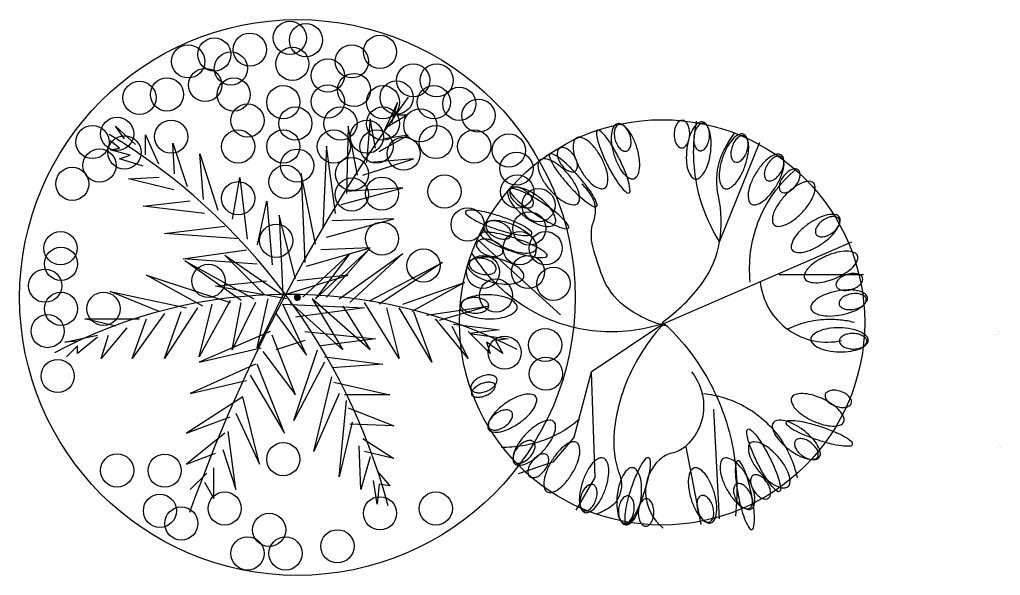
# Model space of a CAD drawing. Header units: millimetres. Extents: x 14385 to 129787, y 107826 to 186798.
# Drawn here: x 22045 to 24924, y 124711 to 126342 of the extents above; entities that cross this region are included whole.
import ezdxf

# ---------------------------------------------------------------- set-up
doc = ezdxf.new("R2010")
doc.units = ezdxf.units.MM
doc.header["$LTSCALE"] = 1000
doc.layers.add('FF-PLANTS', color=86, linetype='Continuous')

# ---------------------------------------------------------------- blocks, each defined once
blk = doc.blocks.new('A$C35DA5B37')
at = {"color": 250}
for p, q in [((307.6, 592.6), (264.6, 502.2)), ((291.6, 533.9), (307.6, 592.6)), ((280.6, 523.2), (333.8, 555.5)), ((333.8, 555.5), (307.6, 555.5)), ((-493.8, 486.1), (-520, 523.2)), ((-520, 523.2), (-461.7, 469.9)), ((163.2, 523.2), (158.1, 326.3)), ((190.2, 379.5), (163.2, 523.2)), ((227.4, 544.7), (216.4, 416.6)), ((243.4, 459.1), (227.4, 544.7)), ((-431.9, 439.9), (-431.9, 498.5)), ((-431.9, 498.5), (-393.9, 413)), ((253.6, 448.9), (338.9, 496.8)), ((338.9, 496.8), (269.6, 486)), ((-508.3, 459.1), (-535.3, 480.7)), ((-346.4, 383.3), (-351.4, 473.7)), ((-351.4, 473.7), (-309.2, 346.2)), ((99, 464.5), (88.9, 225.1)), ((126, 267.6), (99, 464.5)), ((-535.3, 454.3), (-508.3, 459.1)), ((-477, 438.2), (-535.3, 454.3)), ((-508.3, 427.4), (-477, 438.2)), ((-272.9, 442.3), (-219.7, 277.2)), ((-262, 308.9), (-272.9, 442.3)), ((-439, 405.9), (-508.3, 427.4)), ((206.3, 379.5), (354.9, 427.4)), ((354.9, 427.4), (227.4, 416.6)), ((66.9, 177.2), (24.7, 384.9)), ((24.7, 384.9), (35.7, 124)), ((-482.1, 368.7), (-391.7, 374.1)), ((-348.7, 337), (-482.1, 368.7)), ((-176.1, 250.6), (-154.9, 373.3)), ((-154.9, 373.3), (-133.8, 192)), ((142.1, 293.9), (323.7, 342.4)), ((323.7, 342.4), (158.1, 331.6)), ((-439, 289.1), (-300.5, 304.7)), ((-258.3, 267.6), (-439, 289.1)), ((-102.9, 175.6), (-75.9, 303.1)), ((-75.9, 303.1), (-59.8, 117)), ((8.6, 75.5), (-39.5, 262.2)), ((-39.5, 262.2), (-28.5, 27.6)), ((-375.7, 209), (-199.2, 230.5)), ((99, 198.2), (296.6, 251.4)), ((296.6, 251.4), (115.1, 246.1)), ((-156.9, 192.8), (-375.7, 209)), ((-321.6, 134.1), (-135, 161.1)), ((-81.8, 27.6), (-199.2, 144.9)), ((-199.2, 144.9), (-28.5, 27.6)), ((29.7, 22.2), (168.3, 150.3)), ((40.7, 113.2), (227.4, 166.5)), ((66.9, 16.8), (222.3, 161.1)), ((168.3, 150.3), (66.9, 16.8)), ((227.4, 166.5), (83, 161.1)), ((222.3, 161.1), (99, 22.2)), ((137, 16.8), (323.7, 150.3)), ((323.7, 150.3), (168.3, 6.7)), ((-103.7, 118.6), (-321.6, 134.1)), ((-151, 12.1), (-316.6, 128.8)), ((-316.6, 128.8), (-113.8, 16.8)), ((227.4, 12.1), (440.2, 124)), ((440.2, 124), (253.6, 1.3)), ((-428.9, 86.3), (-183.1, 6.7)), ((-263.4, -4.1), (-428.9, 86.3)), ((-226.2, 54.5), (-76.7, 70.1)), ((-28.5, 27.6), (163.2, 86.3)), ((163.2, 86.3), (13.7, 70.1)), ((323.7, 1.3), (504.4, 65.3)), ((504.4, 65.3), (349.9, -20.3)), ((-391.7, -20.3), (-535.3, 38.4)), ((-535.3, 38.4), (-311.5, -9.5)), ((-18.4, 16.8), (-226.2, 54.5)), ((-183.1, 12.1), (-274.3, -153.1)), ((-274.3, -153.1), (-236.3, 1.3)), ((-108.8, 6.7), (-178, -132.2)), ((-178, -132.2), (-151, 6.7)), ((-28.5, 27.6), (-103.7, -126.8)), ((-103.7, -126.8), (-71.6, 16.8)), ((-28.5, 1.3), (211.3, -9.5)), ((40.7, -148.3), (-28.5, 1.3)), ((147.1, -132.2), (-7.4, 6.7)), ((227.4, -132.2), (56.8, 16.8)), ((56.8, 16.8), (147.1, -132.2)), ((312.7, -158.5), (211.3, 6.7)), ((-375.7, -25.6), (-471.1, -158.5)), ((-279.4, -9.5), (-375.7, -158.5)), ((-375.7, -158.5), (-327.5, -20.3)), ((-49.7, -25.6), (40.7, -148.3)), ((211.3, -9.5), (8.6, -36.4)), ((147.1, -4.1), (227.4, -132.2)), ((275.5, -9.5), (312.7, -158.5)), ((409, -169.3), (312.7, -9.5)), ((354.9, -20.3), (409, -169.3)), ((392.9, -31), (573.7, -4.1)), ((573.7, -4.1), (430.1, -46.6)), ((-609.7, -41.8), (-450, -41.8)), ((-519.3, -62.8), (-609.7, -41.8)), ((-471.1, -158.5), (-428.9, -41.8)), ((515.4, -158.5), (419.1, -41.8)), ((472.3, -57.4), (605.8, -73.5)), ((-487.2, -68.1), (-562.4, -158.5)), ((-65.7, -78.9), (-274.3, -169.3)), ((35.7, -78.9), (243.4, -99.9)), ((467.3, -62.8), (515.4, -158.5)), ((579.6, -143), (515.4, -78.9)), ((605.8, -73.5), (520.5, -84.3)), ((520.5, -84.3), (632.8, -99.9)), ((-668.8, -110.6), (-572.5, -89.7)), ((-629.9, -106.9), (-668.8, -110.6)), ((-572.5, -95.1), (-631.6, -143)), ((-562.4, -158.5), (-540.4, -89.7)), ((8.6, -265), (-60.6, -89.7)), ((35.7, -105.2), (-49.7, -132.2)), ((243.4, -99.9), (83, -121.4)), ((616.8, -143), (568.6, -110.6)), ((568.6, -110.6), (579.6, -143)), ((632.8, -99.9), (595.7, -105.2)), ((595.7, -105.2), (616.8, -143)), ((-631.6, -121.4), (-663.7, -153.1)), ((-631.6, -143), (-631.6, -121.4)), ((-274.3, -169.3), (-92.7, -126.8)), ((-87.7, -137.6), (8.6, -265)), ((3.6, -339.8), (72.8, -132.2)), ((93.9, -169.3), (3.6, -339.8)), ((93.9, -153.1), (264.6, -174.7)), ((-108.8, -174.7), (-300.5, -260.3)), ((-23.5, -377), (-103.7, -174.7)), ((264.6, -174.7), (115.1, -185.4)), ((-300.5, -260.3), (-135, -222.5)), ((-124.8, -207), (-23.5, -377)), ((61.8, -430.8), (115.1, -211.8)), ((121, -227.9), (285.7, -265)), ((-145.9, -270.4), (-311.5, -377)), ((-97.8, -467.9), (-145.9, -270.4)), ((137, -260.3), (61.8, -430.8)), ((137, -505), (158.1, -281.2)), ((285.7, -265), (152.2, -265)), ((163.2, -302.7), (296.6, -356)), ((-311.5, -377), (-183.1, -329.1)), ((-167.1, -318.9), (-97.8, -467.9)), ((174.2, -345.2), (137, -505)), ((-167.1, -542.1), (-189, -372.2)), ((296.6, -356), (168.3, -350.6)), ((-199.2, -377), (-311.5, -467.9)), ((206.3, -393.1), (296.6, -451.8)), ((825.5, -389.6), (763.5, -462.7)), ((-205.1, -425.4), (-167.1, -542.1)), ((200.4, -542.1), (195.3, -414.7)), ((296.6, -451.8), (211.3, -430.8)), ((-311.5, -467.9), (-226.2, -435.6)), ((227.4, -446.4), (200.4, -542.1)), ((-231.3, -569.1), (-231.3, -478.7)), ((248.5, -488.9), (285.7, -532)), ((763.5, -462.7), (662.2, -496.4)), ((-252.4, -494.3), (-300.5, -542.1)), ((248.5, -585.2), (237.5, -515.8)), ((887.4, -507.7), (831.1, -603.3)), ((-258.3, -521.2), (-231.3, -569.1)), ((253.6, -526.6), (248.5, -585.2)), ((285.7, -532), (253.6, -526.6))]:
    blk.add_line(p, q, dxfattribs=at)
at = {"color": 250, "linetype": 'Continuous'}
blk.add_line((876.1, -198.3), (825.5, -389.6), dxfattribs=at)
at = {"color": 250}
for points in [[(1001.6, 369.5, 0.197708), (1011.1, 377.4, 0.098831), (1018.2, 400.5, 0.056188), (1017.8, 426.8, 0.042894), (1010.6, 460.5, 0.042894), (997.7, 492.5, 0.056188), (983.2, 514.5, 0.098831), (964.5, 529.7, 0.197708), (952.1, 530.9, 0.197708), (942.6, 523, 0.098831), (935.5, 499.9, 0.056188), (935.9, 473.6, 0.042894), (943.1, 439.9, 0.042894), (956, 407.9, 0.056188), (970.5, 385.9, 0.098831), (989.2, 370.7, 0.197708)], [(980.2, 450.5, 0.159956), (987, 455.2, 0.106325), (992.2, 466.4, 0.071019), (993.3, 479.6, 0.057323), (990.5, 495.8, 0.057323), (984.1, 510.9, 0.071019), (975.9, 521.4, 0.106325), (965.4, 527.9, 0.159956), (957.1, 528.2, 0.159956), (950.2, 523.4, 0.106325), (945, 512.2, 0.071019), (943.9, 499, 0.057323), (946.8, 482.8, 0.057323), (953.2, 467.7, 0.071019), (961.3, 457.3, 0.106325), (971.8, 450.7, 0.159956)], [(980.2, 450.5, 0.159956), (987, 455.2, 0.106325), (992.2, 466.4, 0.071019), (993.3, 479.6, 0.057323), (990.5, 495.8, 0.057323), (984.1, 510.9, 0.071019), (975.9, 521.4, 0.106325), (965.4, 527.9, 0.159956), (957.1, 528.2, 0.159956), (950.2, 523.4, 0.106325), (945, 512.2, 0.071019), (943.9, 499, 0.057323), (946.8, 482.8, 0.057323), (953.2, 467.7, 0.071019), (961.3, 457.3, 0.106325), (971.8, 450.7, 0.159956)], [(1141.7, 459.7, 0.159956), (1149.7, 462.1, 0.106325), (1158.1, 471.1, 0.071019), (1163.2, 483.4, 0.057323), (1165.5, 499.6, 0.057323), (1164.1, 515.9, 0.071019), (1159.6, 528.4, 0.106325), (1151.6, 537.9, 0.159956), (1143.8, 540.7, 0.159956), (1135.8, 538.3, 0.106325), (1127.3, 529.2, 0.071019), (1122.2, 517, 0.057323), (1119.9, 500.8, 0.057323), (1121.4, 484.4, 0.071019), (1125.9, 471.9, 0.106325), (1133.8, 462.5, 0.159956)], [(1181.8, 368.8, 0.197708), (1193.8, 372.1, 0.098831), (1209.6, 390.3, 0.056188), (1220, 414.5, 0.042894), (1227.1, 448.3, 0.042894), (1228.3, 482.7, 0.056188), (1224, 508.7, 0.098831), (1213.1, 530.2, 0.197708), (1202.3, 536.3, 0.197708), (1190.3, 533, 0.098831), (1174.5, 514.8, 0.056188), (1164.1, 490.6, 0.042894), (1157, 456.8, 0.042894), (1155.8, 422.4, 0.056188), (1160.1, 396.4, 0.098831), (1171, 374.9, 0.197708)], [(1195.2, 451.4, 0.159956), (1203.4, 453, 0.106325), (1212.7, 461.1, 0.071019), (1219.1, 472.8, 0.057323), (1223.1, 488.7, 0.057323), (1223.3, 505.1, 0.071019), (1220.2, 517.9, 0.106325), (1213.2, 528.2, 0.159956), (1205.7, 531.8, 0.159956), (1197.5, 530.3, 0.106325), (1188.2, 522.1, 0.071019), (1181.8, 510.5, 0.057323), (1177.8, 494.6, 0.057323), (1177.6, 478.2, 0.071019), (1180.7, 465.3, 0.106325), (1187.7, 455.1, 0.159956)], [(915.3, 341.9, 0.197708), (923, 351.6, 0.098831), (925.1, 375.6, 0.056188), (919.2, 401.3, 0.042894), (905.2, 432.7, 0.042894), (885.9, 461.4, 0.056188), (867.2, 479.9, 0.098831), (845.7, 490.8, 0.197708), (833.4, 489.4, 0.197708), (825.6, 479.7, 0.098831), (823.6, 455.7, 0.056188), (829.4, 430, 0.042894), (843.5, 398.5, 0.042894), (862.7, 369.9, 0.056188), (881.5, 351.4, 0.098831), (902.9, 340.4, 0.197708)], [(987.2, 327.7, 0.293325), (990.4, 333.1, 0.060578), (986, 360.8, 0.027274), (976.1, 389.7, 0.019608), (958.5, 428.4, 0.019608), (938, 465.6, 0.027274), (920.8, 490.8, 0.060578), (901.1, 510.9, 0.293325), (894.9, 511.6, 0.293325), (891.7, 506.2, 0.060578), (896.1, 478.5, 0.027274), (906.1, 449.6, 0.019608), (923.6, 410.9, 0.019608), (944.2, 373.7, 0.027274), (961.4, 348.4, 0.060578), (981, 328.4, 0.293325)], [(1267.9, 340.5, 0.197708), (1280.3, 341.2, 0.098831), (1299.5, 355.7, 0.056188), (1314.7, 377.3, 0.042894), (1328.7, 408.8, 0.042894), (1337, 442.2, 0.056188), (1338.3, 468.6, 0.098831), (1332, 491.8, 0.197708), (1322.7, 500, 0.197708), (1310.4, 499.3, 0.098831), (1291.1, 484.8, 0.056188), (1275.9, 463.2, 0.042894), (1262, 431.7, 0.042894), (1253.6, 398.3, 0.056188), (1252.3, 371.9, 0.098831), (1258.6, 348.6, 0.197708)], [(1298.2, 418.5, 0.159956), (1306.5, 418.3, 0.106325), (1317.3, 424.3, 0.071019), (1326, 434.4, 0.057323), (1333.2, 449.1, 0.057323), (1336.8, 465.1, 0.071019), (1336.4, 478.4, 0.106325), (1331.8, 489.8, 0.159956), (1325.2, 494.9, 0.159956), (1316.8, 495.1, 0.106325), (1306, 489.1, 0.071019), (1297.4, 479.1, 0.057323), (1290.2, 464.3, 0.057323), (1286.5, 448.3, 0.071019), (1286.9, 435.1, 0.106325), (1291.6, 423.6, 0.159956)], [(829.4, 391.8, 0.159956), (834.4, 398.4, 0.106325), (835.9, 410.7, 0.071019), (832.9, 423.6, 0.057323), (825.2, 438.1, 0.057323), (814.4, 450.5, 0.071019), (803.5, 457.9, 0.106325), (791.5, 460.9, 0.159956), (783.5, 458.6, 0.159956), (778.4, 451.9, 0.106325), (776.9, 439.6, 0.071019), (779.9, 426.7, 0.057323), (787.6, 412.2, 0.057323), (798.4, 399.9, 0.071019), (809.4, 392.4, 0.106325), (821.4, 389.4, 0.159956)], [(1346.2, 294.8, 0.197708), (1358.5, 293, 0.098831), (1380.3, 303.2, 0.056188), (1399.6, 321.1, 0.042894), (1419.9, 349, 0.042894), (1435, 380, 0.056188), (1441.7, 405.5, 0.098831), (1440.4, 429.6, 0.197708), (1433, 439.5, 0.197708), (1420.8, 441.4, 0.098831), (1398.9, 431.2, 0.056188), (1379.6, 413.3, 0.042894), (1359.4, 385.3, 0.042894), (1344.2, 354.3, 0.056188), (1337.5, 328.9, 0.098831), (1338.8, 304.8, 0.197708)], [(1392, 364.9, 0.159956), (1400.1, 363, 0.106325), (1412, 366.6, 0.071019), (1422.5, 374.6, 0.057323), (1432.6, 387.5, 0.057323), (1439.5, 402.4, 0.071019), (1441.9, 415.5, 0.106325), (1439.7, 427.7, 0.159956), (1434.3, 434, 0.159956), (1426.2, 435.9, 0.106325), (1414.4, 432.3, 0.071019), (1403.8, 424.3, 0.057323), (1393.7, 411.4, 0.057323), (1386.8, 396.5, 0.071019), (1384.5, 383.4, 0.106325), (1386.6, 371.2, 0.159956)], [(836.6, 296.9, 0.197708), (842.2, 308, 0.098831), (839.2, 331.9, 0.056188), (828.1, 355.8, 0.042894), (807.8, 383.7, 0.042894), (783, 407.6, 0.056188), (760.9, 421.9, 0.098831), (737.6, 428.1, 0.197708), (725.8, 424.1, 0.197708), (720.3, 413.1, 0.098831), (723.2, 389.1, 0.056188), (734.3, 365.2, 0.042894), (754.6, 337.4, 0.042894), (779.4, 313.4, 0.056188), (801.6, 299.1, 0.098831), (824.9, 292.9, 0.197708)], [(1434.2, 331, 0.159956), (1442.1, 328.3, 0.106325), (1454.3, 330.6, 0.071019), (1465.6, 337.5, 0.057323), (1477, 349.3, 0.057323), (1485.4, 363.4, 0.071019), (1489.1, 376.1, 0.106325), (1488.3, 388.5, 0.159956), (1483.5, 395.3, 0.159956), (1475.7, 398.1, 0.106325), (1463.5, 395.7, 0.071019), (1452.2, 388.8, 0.057323), (1440.8, 377.1, 0.057323), (1432.4, 363, 0.071019), (1428.7, 350.3, 0.106325), (1429.5, 337.9, 0.159956)], [(1413.3, 233.9, 0.197708), (1424.9, 229.6, 0.098831), (1448.4, 235, 0.056188), (1471, 248.5, 0.042894), (1496.6, 271.6, 0.042894), (1517.9, 298.8, 0.056188), (1529.7, 322.3, 0.098831), (1533.5, 346.1, 0.197708), (1528.3, 357.4, 0.197708), (1516.7, 361.8, 0.098831), (1493.2, 356.3, 0.056188), (1470.6, 342.8, 0.042894), (1445, 319.7, 0.042894), (1423.7, 292.5, 0.056188), (1411.9, 269, 0.098831), (1408.1, 245.2, 0.197708)], [(769, 236.5, 0.197708), (772.1, 248.5, 0.098831), (764.3, 271.3, 0.056188), (748.5, 292.4, 0.042894), (722.8, 315.4, 0.042894), (693.6, 333.7, 0.056188), (668.9, 343, 0.098831), (644.9, 344.3, 0.197708), (634.2, 338, 0.197708), (631.1, 326, 0.098831), (638.9, 303.2, 0.056188), (654.7, 282.1, 0.042894), (680.4, 259.1, 0.042894), (709.6, 240.8, 0.056188), (734.3, 231.4, 0.098831), (758.3, 230.2, 0.197708)], [(809.7, 225.1, 0.293325), (809.8, 231.3, 0.060578), (792.1, 253.1, 0.027274), (769.1, 273.2, 0.019608), (734.5, 297.9, 0.019608), (698.1, 319.8, 0.027274), (670.6, 333.1, 0.060578), (643.6, 340.7, 0.293325), (637.8, 338.1, 0.293325), (637.8, 331.9, 0.060578), (655.4, 310.1, 0.027274), (678.5, 290, 0.019608), (713, 265.3, 0.019608), (749.4, 243.4, 0.027274), (777, 230.1, 0.060578), (804, 222.5, 0.293325)], [(704.1, 289.4, 0.159956), (706.9, 297.3, 0.106325), (704.5, 309.4, 0.071019), (697.6, 320.8, 0.057323), (685.8, 332.2, 0.057323), (671.8, 340.6, 0.071019), (659, 344.3, 0.106325), (646.7, 343.4, 0.159956), (639.8, 338.7, 0.159956), (637, 330.8, 0.106325), (639.4, 318.7, 0.071019), (646.3, 307.3, 0.057323), (658.1, 295.9, 0.057323), (672.2, 287.5, 0.071019), (684.9, 283.8, 0.106325), (697.2, 284.7, 0.159956)], [(702.4, 207.6, 0.293325), (700.8, 213.6, 0.060578), (678.1, 230.1, 0.027274), (650.7, 243.5, 0.019608), (610.9, 258.5, 0.019608), (570.1, 270.2, 0.027274), (540, 275.9, 0.060578), (512, 276.3, 0.293325), (507.1, 272.3, 0.293325), (508.7, 266.2, 0.060578), (531.4, 249.7, 0.027274), (558.8, 236.4, 0.019608), (598.6, 221.4, 0.019608), (639.4, 209.6, 0.027274), (669.4, 203.9, 0.060578), (697.5, 203.6, 0.293325)], [(1466.3, 160.4, 0.197708), (1476.7, 153.7, 0.098831), (1500.8, 154.2, 0.056188), (1525.8, 162.6, 0.042894), (1555.6, 179.9, 0.042894), (1582, 202.1, 0.056188), (1598.5, 222.6, 0.098831), (1607.2, 245.2, 0.197708), (1604.4, 257.3, 0.197708), (1594, 263.9, 0.098831), (1569.9, 263.5, 0.056188), (1544.9, 255, 0.042894), (1515.1, 237.7, 0.042894), (1488.7, 215.6, 0.056188), (1472.2, 195, 0.098831), (1463.6, 172.5, 0.197708)], [(715.4, 163.4, 0.197708), (716, 175.8, 0.098831), (703.6, 196.4, 0.056188), (683.7, 213.8, 0.042894), (653.9, 231, 0.042894), (621.5, 242.8, 0.056188), (595.4, 246.8, 0.098831), (571.6, 243, 0.197708), (562.5, 234.6, 0.197708), (561.9, 222.2, 0.098831), (574.4, 201.6, 0.056188), (594.2, 184.2, 0.042894), (624.1, 167, 0.042894), (656.5, 155.2, 0.056188), (682.5, 151.2, 0.098831), (706.3, 155, 0.197708)], [(641, 201.6, 0.159956), (642, 209.9, 0.106325), (637.2, 221.3, 0.071019), (628.1, 231, 0.057323), (614.2, 239.7, 0.057323), (598.7, 245, 0.071019), (585.5, 246, 0.106325), (573.6, 242.5, 0.159956), (567.8, 236.5, 0.159956), (566.8, 228.2, 0.106325), (571.6, 216.8, 0.071019), (580.7, 207.2, 0.057323), (594.6, 198.5, 0.057323), (610.1, 193.2, 0.071019), (623.3, 192.2, 0.106325), (635.2, 195.6, 0.159956)], [(1536.6, 205.8, 0.159956), (1543.3, 200.7, 0.106325), (1555.6, 199.2, 0.071019), (1568.5, 202.2, 0.057323), (1583, 209.9, 0.057323), (1595.3, 220.7, 0.071019), (1602.8, 231.7, 0.106325), (1605.8, 243.7, 0.159956), (1603.4, 251.7, 0.159956), (1596.8, 256.7, 0.106325), (1584.5, 258.3, 0.071019), (1571.6, 255.2, 0.057323), (1557.1, 247.5, 0.057323), (1544.7, 236.7, 0.071019), (1537.3, 225.8, 0.106325), (1534.3, 213.8, 0.159956)], [(746.8, 143, 0.293325), (745.3, 149.1, 0.060578), (722.6, 165.6, 0.027274), (695.1, 178.9, 0.019608), (655.3, 193.9, 0.019608), (614.5, 205.7, 0.027274), (584.5, 211.3, 0.060578), (556.4, 211.7, 0.293325), (551.5, 207.7, 0.293325), (553.1, 201.6, 0.060578), (575.8, 185.1, 0.027274), (603.3, 171.8, 0.019608), (643, 156.8, 0.019608), (683.9, 145, 0.027274), (713.9, 139.4, 0.060578), (741.9, 139, 0.293325)], [(616.6, 153.3, 0.159956), (616.8, 161.6, 0.106325), (610.8, 172.5, 0.071019), (600.8, 181.1, 0.057323), (586, 188.3, 0.057323), (570, 192, 0.071019), (556.8, 191.6, 0.106325), (545.3, 186.9, 0.159956), (540.2, 180.3, 0.159956), (540, 172, 0.106325), (546, 161.2, 0.071019), (556.1, 152.5, 0.057323), (570.8, 145.3, 0.057323), (586.8, 141.6, 0.071019), (600.1, 142.1, 0.106325), (611.5, 146.7, 0.159956)], [(1502.8, 77.5, 0.197708), (1511.6, 68.7, 0.098831), (1535.3, 64.2, 0.056188), (1561.5, 67.3, 0.042894), (1594.2, 78, 0.042894), (1624.7, 94.2, 0.056188), (1645.1, 110.9, 0.098831), (1658.2, 131.1, 0.197708), (1658.1, 143.5, 0.197708), (1649.3, 152.2, 0.098831), (1625.6, 156.8, 0.056188), (1599.4, 153.6, 0.042894), (1566.6, 142.9, 0.042894), (1536.2, 126.8, 0.056188), (1515.8, 110.1, 0.098831), (1502.7, 89.9, 0.197708)], [(678.3, 80.8, 0.197708), (676.2, 93, 0.098831), (659.8, 110.6, 0.056188), (636.8, 123.5, 0.042894), (604, 134.1, 0.042894), (569.8, 138.9, 0.056188), (543.5, 137.4, 0.098831), (521, 128.7, 0.197708), (513.8, 118.6, 0.197708), (515.9, 106.4, 0.098831), (532.3, 88.8, 0.056188), (555.3, 75.9, 0.042894), (588.1, 65.3, 0.042894), (622.3, 60.5, 0.056188), (648.6, 62, 0.098831), (671.1, 70.6, 0.197708)], [(597.5, 102.7, 0.159956), (596.8, 111, 0.106325), (589.7, 121.1, 0.071019), (578.8, 128.7, 0.057323), (563.4, 134.3, 0.057323), (547.1, 136.3, 0.071019), (533.9, 134.5, 0.106325), (523, 128.7, 0.159956), (518.7, 121.6, 0.159956), (519.3, 113.3, 0.106325), (526.4, 103.1, 0.071019), (537.3, 95.6, 0.057323), (552.7, 89.9, 0.057323), (569, 88, 0.071019), (582.2, 89.8, 0.106325), (593.1, 95.6, 0.159956)], [(1595.3, 55, 0.159956), (1600.1, 48.1, 0.106325), (1611.3, 42.9, 0.071019), (1624.5, 41.8, 0.057323), (1640.6, 44.6, 0.057323), (1655.7, 51.1, 0.071019), (1666.2, 59.2, 0.106325), (1672.8, 69.7, 0.159956), (1673, 78, 0.159956), (1668.3, 84.9, 0.106325), (1657, 90.1, 0.071019), (1643.8, 91.2, 0.057323), (1627.7, 88.4, 0.057323), (1612.6, 81.9, 0.071019), (1602.1, 73.8, 0.106325), (1595.6, 63.3, 0.159956)], [(659.1, -7.8, 0.197708), (654.5, 3.7, 0.098831), (634.8, 17.5, 0.056188), (609.6, 25.3, 0.042894), (575.3, 28.9, 0.042894), (540.9, 26.5, 0.056188), (515.5, 19.5, 0.098831), (495.3, 6.4, 0.197708), (490.4, -5, 0.197708), (494.9, -16.5, 0.098831), (514.6, -30.3, 0.056188), (539.8, -38.1, 0.042894), (574.1, -41.7, 0.042894), (608.5, -39.3, 0.056188), (633.9, -32.3, 0.098831), (654.1, -19.2, 0.197708)], [(1521.3, -11.3, 0.197708), (1528.1, -21.6, 0.098831), (1550.3, -31, 0.056188), (1576.6, -33.4, 0.042894), (1610.9, -29.7, 0.042894), (1644, -20.3, 0.056188), (1667.4, -8.2, 0.098831), (1684.5, 8.9, 0.197708), (1686.9, 21, 0.197708), (1680.1, 31.4, 0.098831), (1657.9, 40.8, 0.056188), (1631.6, 43.2, 0.042894), (1597.4, 39.5, 0.042894), (1564.2, 30, 0.056188), (1540.8, 17.9, 0.098831), (1523.7, 0.9, 0.197708)], [(1604, 1.6, 0.159956), (1608, -5.8, 0.106325), (1618.6, -12.1, 0.071019), (1631.7, -14.6, 0.057323), (1648, -13.5, 0.057323), (1663.7, -8.6, 0.071019), (1675, -1.7, 0.106325), (1682.6, 8.1, 0.159956), (1683.7, 16.4, 0.159956), (1679.7, 23.7, 0.106325), (1669.1, 30.1, 0.071019), (1656.1, 32.5, 0.057323), (1639.7, 31.4, 0.057323), (1624, 26.6, 0.071019), (1612.7, 19.6, 0.106325), (1605.1, 9.8, 0.159956)], [(575.5, -3.2, 0.159956), (573.1, 4.8, 0.106325), (564, 13.3, 0.071019), (551.8, 18.4, 0.057323), (535.5, 20.7, 0.057323), (519.2, 19.2, 0.071019), (506.7, 14.7, 0.106325), (497.3, 6.8, 0.159956), (494.5, -1.1, 0.159956), (496.9, -9.1, 0.106325), (505.9, -17.5, 0.071019), (518.1, -22.6, 0.057323), (534.4, -24.9, 0.057323), (550.7, -23.5, 0.071019), (563.2, -19, 0.106325), (572.7, -11, 0.159956)], [(1520.9, -101.9, 0.197708), (1525.5, -113.4, 0.098831), (1545.2, -127.2, 0.056188), (1570.4, -135, 0.042894), (1604.7, -138.6, 0.042894), (1639.1, -136.2, 0.056188), (1664.5, -129.3, 0.098831), (1684.7, -116.1, 0.197708), (1689.6, -104.7, 0.197708), (1685.1, -93.2, 0.098831), (1665.4, -79.4, 0.056188), (1640.2, -71.6, 0.042894), (1605.9, -68.1, 0.042894), (1571.5, -70.4, 0.056188), (1546.1, -77.4, 0.098831), (1525.8, -90.5, 0.197708)], [(1604.5, -106.5, 0.159956), (1606.9, -114.5, 0.106325), (1616, -123, 0.071019), (1628.2, -128.1, 0.057323), (1644.4, -130.4, 0.057323), (1660.8, -128.9, 0.071019), (1673.3, -124.4, 0.106325), (1682.7, -116.5, 0.159956), (1685.5, -108.6, 0.159956), (1683.1, -100.6, 0.106325), (1674.1, -92.2, 0.071019), (1661.9, -87.1, 0.057323), (1645.6, -84.8, 0.057323), (1629.3, -86.2, 0.071019), (1616.8, -90.7, 0.106325), (1607.3, -98.7, 0.159956)], [(1604.5, -106.5, 0.159956), (1606.9, -114.5, 0.106325), (1616, -123, 0.071019), (1628.2, -128.1, 0.057323), (1644.4, -130.4, 0.057323), (1660.8, -128.9, 0.071019), (1673.3, -124.4, 0.106325), (1682.7, -116.5, 0.159956), (1685.5, -108.6, 0.159956), (1683.1, -100.6, 0.106325), (1674.1, -92.2, 0.071019), (1661.9, -87.1, 0.057323), (1645.6, -84.8, 0.057323), (1629.3, -86.2, 0.071019), (1616.8, -90.7, 0.106325), (1607.3, -98.7, 0.159956)], [(598.9, -216.9, 0.159956), (593.5, -210.6, 0.106325), (581.8, -206.6, 0.071019), (568.5, -206.9, 0.057323), (552.8, -211.4, 0.057323), (538.4, -219.3, 0.071019), (528.9, -228.5, 0.106325), (523.4, -239.6, 0.159956), (524.1, -248, 0.159956), (529.5, -254.3, 0.106325), (541.2, -258.3, 0.071019), (554.5, -258, 0.057323), (570.2, -253.5, 0.057323), (584.6, -245.5, 0.071019), (594.1, -236.3, 0.106325), (599.6, -225.2, 0.159956)], [(594.1, -235.7, 0.176598), (589.6, -230.8, 0.103849), (579.1, -227.9, 0.064195), (567.2, -228.6, 0.050361), (552.8, -232.9, 0.050361), (539.5, -240, 0.064195), (530.5, -247.9, 0.103849), (525.1, -257.4, 0.176598), (525.4, -264, 0.176598), (529.8, -268.8, 0.103849), (540.4, -271.8, 0.064195), (552.2, -271, 0.050361), (566.7, -266.7, 0.050361), (580, -259.6, 0.064195), (588.9, -251.8, 0.103849), (594.3, -242.3, 0.176598)], [(1563.4, -263, 0.159956), (1563.2, -271.4, 0.106325), (1569.2, -282.2, 0.071019), (1579.2, -290.8, 0.057323), (1594, -298, 0.057323), (1610, -301.7, 0.071019), (1623.2, -301.3, 0.106325), (1634.7, -296.6, 0.159956), (1639.8, -290, 0.159956), (1640, -281.7, 0.106325), (1634, -270.9, 0.071019), (1623.9, -262.2, 0.057323), (1609.2, -255, 0.057323), (1593.2, -251.4, 0.071019), (1579.9, -251.8, 0.106325), (1568.5, -256.4, 0.159956)], [(713.7, -270.1, 0.197708), (703.3, -263.4, 0.098831), (679.2, -263.9, 0.056188), (654.2, -272.3, 0.042894), (624.4, -289.6, 0.042894), (598, -311.8, 0.056188), (581.5, -332.4, 0.098831), (572.8, -354.9, 0.197708), (575.6, -367, 0.197708), (586, -373.6, 0.098831), (610.1, -373.2, 0.056188), (635.1, -364.7, 0.042894), (664.9, -347.4, 0.042894), (691.3, -325.3, 0.056188), (707.8, -304.7, 0.098831), (716.4, -282.2, 0.197708)], [(1464.5, -273.1, 0.197708), (1464, -285.5, 0.098831), (1476.4, -306.1, 0.056188), (1496.2, -323.5, 0.042894), (1526.1, -340.7, 0.042894), (1558.5, -352.5, 0.056188), (1584.6, -356.5, 0.098831), (1608.4, -352.7, 0.197708), (1617.5, -344.3, 0.197708), (1618.1, -331.9, 0.098831), (1605.6, -311.3, 0.056188), (1585.8, -293.9, 0.042894), (1555.9, -276.7, 0.042894), (1523.5, -264.9, 0.056188), (1497.5, -260.9, 0.098831), (1473.7, -264.7, 0.197708)], [(643.4, -315.5, 0.159956), (636.7, -310.4, 0.106325), (624.4, -308.9, 0.071019), (611.5, -311.9, 0.057323), (597, -319.6, 0.057323), (584.7, -330.4, 0.071019), (577.2, -341.4, 0.106325), (574.2, -353.4, 0.159956), (576.6, -361.4, 0.159956), (583.2, -366.5, 0.106325), (595.5, -368, 0.071019), (608.4, -364.9, 0.057323), (622.9, -357.2, 0.057323), (635.3, -346.4, 0.071019), (642.7, -335.5, 0.106325), (645.7, -323.5, 0.159956)], [(766.7, -343.6, 0.197708), (755.1, -339.3, 0.098831), (731.6, -344.7, 0.056188), (709, -358.2, 0.042894), (683.4, -381.3, 0.042894), (662.1, -408.5, 0.056188), (650.3, -432, 0.098831), (646.5, -455.8, 0.197708), (651.7, -467.1, 0.197708), (663.3, -471.5, 0.098831), (686.8, -466, 0.056188), (709.4, -452.5, 0.042894), (735, -429.4, 0.042894), (756.2, -402.2, 0.056188), (768.1, -378.7, 0.098831), (771.9, -354.9, 0.197708)], [(1411, -346.2, 0.197708), (1407.9, -358.2, 0.098831), (1415.7, -381, 0.056188), (1431.5, -402.1, 0.042894), (1457.2, -425.1, 0.042894), (1486.4, -443.4, 0.056188), (1511.1, -452.7, 0.098831), (1535.1, -454, 0.197708), (1545.8, -447.7, 0.197708), (1548.9, -435.7, 0.098831), (1541, -412.9, 0.056188), (1525.3, -391.8, 0.042894), (1499.6, -368.8, 0.042894), (1470.4, -350.5, 0.056188), (1445.7, -341.1, 0.098831), (1421.6, -339.9, 0.197708)], [(1643.5, -410.1, 0.293325), (1641.9, -404, 0.060578), (1619.2, -387.5, 0.027274), (1591.8, -374.1, 0.019608), (1552, -359.2, 0.019608), (1511.2, -347.4, 0.027274), (1481.2, -341.7, 0.060578), (1453.1, -341.4, 0.293325), (1448.2, -345.3, 0.293325), (1449.8, -351.4, 0.060578), (1472.5, -367.9, 0.027274), (1499.9, -381.3, 0.019608), (1539.7, -396.2, 0.019608), (1580.5, -408, 0.027274), (1610.6, -413.7, 0.060578), (1638.6, -414, 0.293325)], [(1336.1, -365.2, -0.293325), (1342.4, -365.8, -0.060578), (1362.1, -385.9, -0.027274), (1379.3, -411.1, -0.019608), (1400, -448.2, -0.019608), (1417.6, -486.9, -0.027274), (1427.7, -515.7, -0.060578), (1432.1, -543.4, -0.293325), (1428.9, -548.8, -0.293325), (1422.7, -548.2, -0.060578), (1403, -528.2, -0.027274), (1385.7, -503, -0.019608), (1365.1, -465.8, -0.019608), (1347.5, -427.2, -0.027274), (1337.4, -398.3, -0.060578), (1333, -370.6, -0.293325)], [(707.3, -402.6, 0.159956), (699.8, -399.1, 0.106325), (687.4, -400.1, 0.071019), (675.4, -405.8, 0.057323), (662.9, -416.3, 0.057323), (653, -429.5, 0.071019), (648, -441.7, 0.106325), (647.6, -454.1, 0.159956), (651.5, -461.4, 0.159956), (659.1, -465, 0.106325), (671.4, -463.9, 0.071019), (683.4, -458.3, 0.057323), (696, -447.7, 0.057323), (705.8, -434.6, 0.071019), (710.8, -422.3, 0.106325), (711.3, -410, 0.159956)], [(833.8, -404.5, 0.197708), (821.5, -402.7, 0.098831), (799.7, -412.9, 0.056188), (780.3, -430.8, 0.042894), (760.1, -458.7, 0.042894), (745, -489.7, 0.056188), (738.3, -515.2, 0.098831), (739.6, -539.3, 0.197708), (747, -549.2, 0.197708), (759.2, -551.1, 0.098831), (781.1, -540.9, 0.056188), (800.4, -523, 0.042894), (820.6, -495, 0.042894), (835.8, -464, 0.056188), (842.5, -438.6, 0.098831), (841.2, -414.5, 0.197708)], [(1343.4, -406.6, 0.197708), (1337.8, -417.7, 0.098831), (1340.8, -441.6, 0.056188), (1351.8, -465.5, 0.042894), (1372.2, -493.4, 0.042894), (1397, -517.3, 0.056188), (1419.1, -531.6, 0.098831), (1442.4, -537.8, 0.197708), (1454.2, -533.8, 0.197708), (1459.7, -522.8, 0.098831), (1456.8, -498.8, 0.056188), (1445.7, -474.9, 0.042894), (1425.4, -447.1, 0.042894), (1400.6, -423.1, 0.056188), (1378.4, -408.8, 0.098831), (1355.1, -402.6, 0.197708)], [(1475.9, -399.1, 0.159956), (1473.1, -407, 0.106325), (1475.5, -419.1, 0.071019), (1482.4, -430.5, 0.057323), (1494.2, -441.9, 0.057323), (1508.2, -450.3, 0.071019), (1521, -454, 0.106325), (1533.3, -453.1, 0.159956), (1540.2, -448.4, 0.159956), (1542.9, -440.5, 0.106325), (1540.6, -428.4, 0.071019), (1533.7, -417.1, 0.057323), (1521.9, -405.7, 0.057323), (1507.8, -397.2, 0.071019), (1495.1, -393.5, 0.106325), (1482.8, -394.4, 0.159956)], [(1475.9, -399.1, 0.159956), (1473.1, -407, 0.106325), (1475.5, -419.1, 0.071019), (1482.4, -430.5, 0.057323), (1494.2, -441.9, 0.057323), (1508.2, -450.3, 0.071019), (1521, -454, 0.106325), (1533.3, -453.1, 0.159956), (1540.2, -448.4, 0.159956), (1542.9, -440.5, 0.106325), (1540.6, -428.4, 0.071019), (1533.7, -417.1, 0.057323), (1521.9, -405.7, 0.057323), (1507.8, -397.2, 0.071019), (1495.1, -393.5, 0.106325), (1482.8, -394.4, 0.159956)], [(745.7, -440.7, 0.159956), (737.9, -438, 0.106325), (725.7, -440.3, 0.071019), (714.4, -447.2, 0.057323), (703, -459, 0.057323), (694.6, -473.1, 0.071019), (690.9, -485.8, 0.106325), (691.7, -498.2, 0.159956), (696.4, -505, 0.159956), (704.3, -507.8, 0.106325), (716.5, -505.4, 0.071019), (727.8, -498.6, 0.057323), (739.2, -486.8, 0.057323), (747.6, -472.7, 0.071019), (751.3, -460, 0.106325), (750.5, -447.6, 0.159956)], [(912.1, -450.2, 0.197708), (899.7, -450.9, 0.098831), (880.5, -465.4, 0.056188), (865.3, -487, 0.042894), (851.3, -518.5, 0.042894), (842.9, -551.9, 0.056188), (841.7, -578.3, 0.098831), (847.9, -601.5, 0.197708), (857.3, -609.7, 0.197708), (869.6, -609, 0.098831), (888.9, -594.5, 0.056188), (904.1, -572.9, 0.042894), (918, -541.4, 0.042894), (926.4, -508, 0.056188), (927.6, -481.6, 0.098831), (921.4, -458.4, 0.197708)], [(1044.6, -448.4, -0.293325), (1048.6, -453.2, -0.060578), (1048.3, -481.3, -0.027274), (1042.7, -511.3, -0.019608), (1031, -552.2, -0.019608), (1016.2, -592, -0.027274), (1002.9, -619.5, -0.060578), (986.4, -642.2, -0.293325), (980.3, -643.8, -0.293325), (976.4, -638.9, -0.060578), (976.6, -610.9, -0.027274), (982.3, -580.8, -0.019608), (993.9, -540, -0.019608), (1008.8, -500.2, -0.027274), (1022.1, -472.7, -0.060578), (1038.5, -449.9, -0.293325)], [(1264.7, -451.6, 0.197708), (1257, -461.3, 0.098831), (1254.9, -485.3, 0.056188), (1260.7, -511, 0.042894), (1274.8, -542.5, 0.042894), (1294.1, -571.1, 0.056188), (1312.8, -589.6, 0.098831), (1334.3, -600.5, 0.197708), (1346.6, -599.1, 0.197708), (1354.4, -589.4, 0.098831), (1356.4, -565.4, 0.056188), (1350.6, -539.7, 0.042894), (1336.5, -508.2, 0.042894), (1317.3, -479.6, 0.056188), (1298.5, -461.1, 0.098831), (1277, -450.1, 0.197708)], [(1348.2, -659.9, 0.293325), (1352.7, -655.5, 0.060578), (1355.7, -627.6, 0.027274), (1353.5, -597.1, 0.019608), (1346.6, -555.2, 0.019608), (1336.4, -514, 0.027274), (1326.3, -485.1, 0.060578), (1312.5, -460.6, 0.293325), (1306.7, -458.4, 0.293325), (1302.2, -462.8, 0.060578), (1299.2, -490.7, 0.027274), (1301.4, -521.2, 0.019608), (1308.3, -563.1, 0.019608), (1318.5, -604.3, 0.027274), (1328.6, -633.2, 0.060578), (1342.4, -657.6, 0.293325)], [(998.2, -478.5, 0.197708), (986.2, -481.8, 0.098831), (970.4, -500, 0.056188), (960, -524.2, 0.042894), (952.9, -558, 0.042894), (951.7, -592.4, 0.056188), (955.9, -618.4, 0.098831), (966.9, -639.9, 0.197708), (977.7, -646, 0.197708), (989.7, -642.7, 0.098831), (1005.5, -624.5, 0.056188), (1015.9, -600.3, 0.042894), (1022.9, -566.5, 0.042894), (1024.2, -532.1, 0.056188), (1019.9, -506.1, 0.098831), (1009, -484.6, 0.197708)], [(1178.4, -479.2, 0.197708), (1168.8, -487.1, 0.098831), (1161.8, -510.2, 0.056188), (1162.2, -536.5, 0.042894), (1169.4, -570.2, 0.042894), (1182.3, -602.2, 0.056188), (1196.8, -624.2, 0.098831), (1215.5, -639.4, 0.197708), (1227.9, -640.6, 0.197708), (1237.4, -632.7, 0.098831), (1244.5, -609.6, 0.056188), (1244.1, -583.3, 0.042894), (1236.9, -549.6, 0.042894), (1224, -517.6, 0.056188), (1209.5, -495.6, 0.098831), (1190.8, -480.4, 0.197708)], [(1350.6, -501.5, 0.159956), (1345.6, -508.1, 0.106325), (1344, -520.4, 0.071019), (1347.1, -533.3, 0.057323), (1354.8, -547.8, 0.057323), (1365.6, -560.2, 0.071019), (1376.5, -567.6, 0.106325), (1388.5, -570.6, 0.159956), (1396.5, -568.3, 0.159956), (1401.6, -561.6, 0.106325), (1403.1, -549.3, 0.071019), (1400.1, -536.4, 0.057323), (1392.4, -522, 0.057323), (1381.6, -509.6, 0.071019), (1370.6, -502.1, 0.106325), (1358.6, -499.1, 0.159956)], [(881.8, -528.2, 0.159956), (873.5, -528, 0.106325), (862.7, -534, 0.071019), (854, -544.1, 0.057323), (846.8, -558.8, 0.057323), (843.2, -574.8, 0.071019), (843.6, -588.1, 0.106325), (848.2, -599.5, 0.159956), (854.8, -604.6, 0.159956), (863.2, -604.8, 0.106325), (874, -598.8, 0.071019), (882.6, -588.8, 0.057323), (889.8, -574, 0.057323), (893.5, -558, 0.071019), (893.1, -544.8, 0.106325), (888.4, -533.3, 0.159956)], [(881.8, -528.2, 0.159956), (873.5, -528, 0.106325), (862.7, -534, 0.071019), (854, -544.1, 0.057323), (846.8, -558.8, 0.057323), (843.2, -574.8, 0.071019), (843.6, -588.1, 0.106325), (848.2, -599.5, 0.159956), (854.8, -604.6, 0.159956), (863.2, -604.8, 0.106325), (874, -598.8, 0.071019), (882.6, -588.8, 0.057323), (889.8, -574, 0.057323), (893.5, -558, 0.071019), (893.1, -544.8, 0.106325), (888.4, -533.3, 0.159956)], [(1302.5, -526.3, 0.159956), (1296.8, -532.4, 0.106325), (1294, -544.4, 0.071019), (1295.7, -557.6, 0.057323), (1301.8, -572.8, 0.057323), (1311.2, -586.2, 0.071019), (1321.4, -594.8, 0.106325), (1333, -599, 0.159956), (1341.2, -597.5, 0.159956), (1346.9, -591.4, 0.106325), (1349.7, -579.4, 0.071019), (1348, -566.2, 0.057323), (1341.9, -551, 0.057323), (1332.5, -537.6, 0.071019), (1322.3, -529, 0.106325), (1310.7, -524.8, 0.159956)], [(984.8, -561.2, 0.159956), (976.6, -562.7, 0.106325), (967.3, -570.8, 0.071019), (960.9, -582.5, 0.057323), (956.9, -598.4, 0.057323), (956.7, -614.8, 0.071019), (959.8, -627.6, 0.106325), (966.7, -637.9, 0.159956), (974.3, -641.5, 0.159956), (982.5, -640, 0.106325), (991.8, -631.8, 0.071019), (998.2, -620.2, 0.057323), (1002.1, -604.3, 0.057323), (1002.4, -587.9, 0.071019), (999.2, -575, 0.106325), (992.3, -564.8, 0.159956)], [(1038.3, -569.4, 0.159956), (1030.3, -571.8, 0.106325), (1021.9, -580.8, 0.071019), (1016.8, -593.1, 0.057323), (1014.5, -609.3, 0.057323), (1015.9, -625.6, 0.071019), (1020.4, -638.1, 0.106325), (1028.4, -647.6, 0.159956), (1036.2, -650.4, 0.159956), (1044.2, -648, 0.106325), (1052.6, -638.9, 0.071019), (1057.8, -626.7, 0.057323), (1060.1, -610.5, 0.057323), (1058.6, -594.1, 0.071019), (1054.1, -581.7, 0.106325), (1046.2, -572.2, 0.159956)], [(1199.8, -560.2, 0.159956), (1193, -564.9, 0.106325), (1187.7, -576.1, 0.071019), (1186.7, -589.4, 0.057323), (1189.5, -605.5, 0.057323), (1195.9, -620.6, 0.071019), (1204.1, -631.1, 0.106325), (1214.5, -637.6, 0.159956), (1222.9, -637.9, 0.159956), (1229.7, -633.1, 0.106325), (1235, -621.9, 0.071019), (1236.1, -608.7, 0.057323), (1233.2, -592.5, 0.057323), (1226.8, -577.4, 0.071019), (1218.7, -567, 0.106325), (1208.2, -560.4, 0.159956)], [(1199.8, -560.2, 0.159956), (1193, -564.9, 0.106325), (1187.7, -576.1, 0.071019), (1186.7, -589.4, 0.057323), (1189.5, -605.5, 0.057323), (1195.9, -620.6, 0.071019), (1204.1, -631.1, 0.106325), (1214.5, -637.6, 0.159956), (1222.9, -637.9, 0.159956), (1229.7, -633.1, 0.106325), (1235, -621.9, 0.071019), (1236.1, -608.7, 0.057323), (1233.2, -592.5, 0.057323), (1226.8, -577.4, 0.071019), (1218.7, -567, 0.106325), (1208.2, -560.4, 0.159956)]]:
    blk.add_lwpolyline(points, format="xyb", close=True, dxfattribs=at)
at = {"color": 250, "linetype": 'Continuous'}
for points in [[(1253.2, 184.2, -0.056757), (1204.8, 284.1, -0.056757), (1180.1, 392.4, -0.037449), (1177.4, 465.7, -0.037449), (1185.7, 538.6)], [(1343.3, 66.1, -0.058562), (1344.3, 154.6, -0.058562), (1365.8, 240.5, -0.064623), (1411.9, 326.5, -0.064623), (1478.4, 398)], [(1372.4, 69.1, 0.108753), (1398.2, -11.7, 0.108753), (1455.5, -74.2, 0.104021), (1530.2, -106.2, 0.104021), (1611.4, -105.4)], [(1170.8, -196.8, -0.192079), (1205.8, -312.1, -0.196723), (1152.1, -417, -0.127277), (1113.4, -435.9, 0.135177), (1077.3, -454.4, 0.224192), (1036, -555, 0.214168), (1087.7, -655.9)], [(1206.1, -261.2, -0.047287), (1263.8, -272.5, -0.047287), (1318.4, -294.4, -0.111831), (1423.7, -383, -0.111831), (1480.5, -508.4)]]:
    blk.add_lwpolyline(points, format="xyb", dxfattribs=at)
at = {"color": 8, "linetype": 'Continuous'}
for points in [[(1084.4, -52, 0.086011), (1204, 66, 0.113563), (1253.2, 184.2, 0.09759), (1249.7, 318.1, -0.128398), (1253.2, 420.5, -0.050124), (1268.2, 456.9, -0.034893), (1298.2, 504.9)], [(1094.9, -62.1, -0.106892), (973.2, -3.2, -0.135246), (909.1, 83.2, -0.02916), (881.2, 170.2, -0.069602), (876.8, 208.4, -0.076216), (883.1, 243.3, 0.078918), (888.9, 277, 0.125461), (880.1, 313.6, 0.091988), (848.5, 353.7)], [(1090, -54.9, -0.105118), (891.9, -77.9, -0.105118), (701.6, -18.3, -0.064068), (603.5, 54.9, -0.064068), (527.2, 150.5)], [(1090, -54.9, 0.078602), (988.7, -206.7, 0.083445), (943.7, -372.7, 0.11309), (959.9, -500, -0.214771), (954.9, -569.6, -0.112469), (935.9, -591.3, -0.065982), (893, -614.6)], [(1090, -54.9, -0.074991), (1214.3, -210.6, -0.074991), (1287.2, -396.2, -0.042257), (1302.9, -507.8, -0.042257), (1299.7, -620.5)]]:
    blk.add_lwpolyline(points, format="xyb", dxfattribs=at)
at = {"color": 250, "linetype": 'Continuous'}
for points in [[(1253.2, 184.2), (1371.4, 476.7)], [(786.1, -29.5), (544, 189.8)], [(1427.7, 88.6), (1675.4, 88.6)], [(876.1, -198.3), (887.4, -507.7)], [(1235.2, -306.9), (1251.9, -628.8)], [(1154.2, -417), (1197.8, -645.5)]]:
    blk.add_lwpolyline(points, dxfattribs=at)
blk.add_lwpolyline([(891.7, 288.1, 0.293325), (893.4, 294.1, 0.060578), (882, 319.7, 0.027274), (864.9, 345.1, 0.019608), (837.9, 377.9, 0.019608), (808.5, 408.5, 0.027274), (785.3, 428.4, 0.060578), (761.2, 442.8, 0.293325), (755, 441.8, 0.293325), (753.3, 435.7, 0.060578), (764.7, 410.1, 0.027274), (781.8, 384.8, 0.019608), (808.8, 351.9, 0.019608), (838.2, 321.3, 0.027274), (861.4, 301.4, 0.060578), (885.5, 287.1, 0.293325)], format="xyb", close=True, dxfattribs=at)
at = {"color": 8, "linetype": 'Continuous'}
for points in [[(1090, -54.9), (1641.6, 184.2)], [(1090, -54.9), (876.1, -198.3)]]:
    blk.add_lwpolyline(points, dxfattribs=at)
at = {"color": 250, "const_width": 10.2}
blk.add_lwpolyline([(8.8, 20.9, 1), (19, 20.9, 1)], format="xyb", close=True, dxfattribs=at)
at = {"color": 250}
for points in [[(1451.4, -72.1, -0.051153), (1507, -51.7, -0.051153), (1565.7, -43, -0.036091), (1607.6, -44.2, -0.036091), (1648.8, -51.4)], [(842.4, -335.9, -0.045191), (792.2, -371.9, -0.045191), (736.4, -398.3, -0.04648), (675, -414.5, -0.04648), (611.7, -419)]]:
    blk.add_lwpolyline(points, format="xyb", dxfattribs=at)
at = {"color": 0, "linetype": 'Continuous'}
for centre, radius in [((13.9, 20.9), 815.4), ((1084.4, -52), 594.7)]:
    blk.add_circle(centre, radius, dxfattribs=at)
at = {"color": 250}
for centre in [(-8.3, 782.8), (39, 776), (-230, 734.1), (-125.8, 748.3), (256.3, 741.5), (-306.8, 713.7), (-0.9, 706.4), (173.6, 713.7), (-181.2, 692.8), (103.3, 672.3), (-256.6, 644.6), (353.9, 658.2), (422.6, 658.2), (-368.9, 616.8), (-173.1, 616.3), (180.2, 629.9), (-449.5, 606.9), (-27.5, 593.8), (103.3, 595.9), (265.2, 593.8), (305.1, 607.9), (414.5, 593.8), (489.1, 589.1), (-132.4, 540.4), (8, 531.5), (140.3, 531.5), (265.2, 531.5), (545.3, 554.5), (-515.3, 501.1), (374.6, 526.2), (-587.7, 477), (-356.4, 492.7), (217.9, 492.7), (420.4, 477), (-493.8, 446.6), (-159.8, 463.9), (-27.5, 463.9), (121.1, 463.9), (246, 463.9), (325.8, 443), (532.7, 463.9), (634.7, 452.4), (-567, 408.4), (13.2, 407.9), (174.3, 383.3), (656.9, 399), (-646.8, 354.5), (-20.8, 360.2), (262.2, 325.7), (445.5, 332), (659.1, 332), (-159.8, 312.1), (173.6, 323), (721.9, 291.6), (513.5, 235.1), (694.6, 223.6), (-48.2, 187.4), (262.2, 193.7), (-681.5, 165.4), (666.5, 165.4), (742.6, 165.4), (-680.1, 119.9), (384.2, 114.6), (558.6, 95.8), (690.9, 95.8), (-247, 69.6), (-726.6, 55.5), (765.5, 61.2), (597, 26.7), (-680.1, -12.1), (-555.2, -12.1), (-719.2, -77.6), (741.2, -118.4), (622.2, -140.9), (-689.7, -209.5), (743.4, -202.7), (-27.5, -453.5), (-515.3, -486.5), (-375.6, -487.1), (-389.6, -604.9), (-199.7, -598.1), (256.3, -612.2), (420.4, -598.1), (-326.8, -642.1), (-68.9, -660.9), (131.4, -709.1), (-132.4, -730), (-20.8, -730)]:
    blk.add_circle(centre, 48.7, dxfattribs=at)
at = {"color": 8, "linetype": 'Continuous'}
for centre, radius, start, end in [((4286.8, -2247.1), 4872.5, 144.119, 160.3641), ((-1487.6, -1066.2), 1831, 15.0532, 58.7782), ((-11, -1437.3), 1467.4, 62.8359, 117.9429)]:
    blk.add_arc(centre, radius, start, end, dxfattribs=at)
blk = doc.blocks.new('A$C2E4346AB')
at = {"color": 250}
for p, q in [((-1321.9, -28.6), (-1321.9, -28.6)), ((-1317.1, -26.8), (-1317.1, -26.8)), ((-1329.3, -37.9), (-1329.3, -37.9)), ((-1319.8, -37.5), (-1319.8, -37.5)), ((-1324.8, -367.3), (-1324.8, -367.3)), ((-1317.4, -358), (-1317.4, -358)), ((-1315.4, -366.8), (-1315.4, -366.8))]:
    blk.add_line(p, q, dxfattribs=at)

msp = doc.modelspace()

# ---------------------------------------------------------------- block references
at = {"layer": 'FF-PLANTS'}
for name, p in [('A$C35DA5B37', (22846.2, 125505.9)), ('A$C2E4346AB', (26239, 125454.9))]:
    msp.add_blockref(name, p, dxfattribs=at)

doc.saveas('drawing.dxf')
